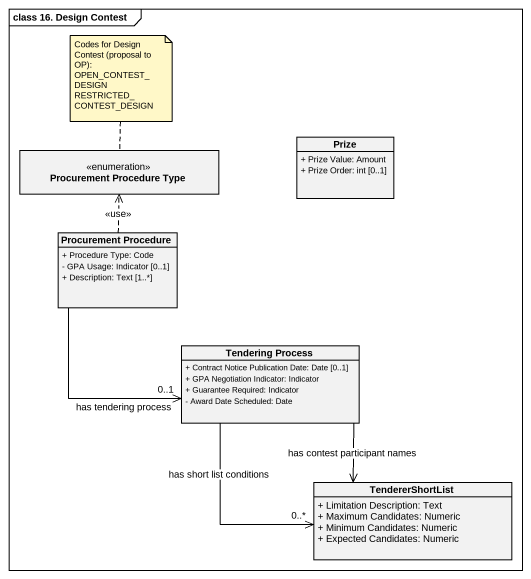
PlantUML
@startuml
mainframe class 16. Design Contest
hide circle
hide empty members
skinparam classAttributeIconSize 0
enum "Procurement Procedure Type" as Procurement_Procedure_Type
class Prize {
  + Prize Value: Amount
  + Prize Order: int [0..1]
}
class "Procurement Procedure" as Procurement_Procedure {
  + Procedure Type: Code
  - GPA Usage: Indicator [0..1]
  + Description: Text [1..*]
}
class "Tendering Process" as Tendering_Process {
  + Contract Notice Publication Date: Date [0..1]
  + GPA Negotiation Indicator: Indicator
  + Guarantee Required: Indicator
  - Award Date Scheduled: Date
}
class TendererShortList {
  + Limitation Description: Text
  + Maximum Candidates: Numeric
  + Minimum Candidates: Numeric
  + Expected Candidates: Numeric
}
Procurement_Procedure .up.> Procurement_Procedure_Type : <<use>>
Procurement_Procedure --> "0..1" Tendering_Process : has tendering process
Tendering_Process --> "0..*" TendererShortList : has short list conditions
Tendering_Process --> TendererShortList : has contest participant names
note top of Procurement_Procedure_Type
  Codes for Design Contest (proposal to OP):
  OPEN_CONTEST_DESIGN
  RESTRICTED_CONTEST_DESIGN
end note
@enduml
